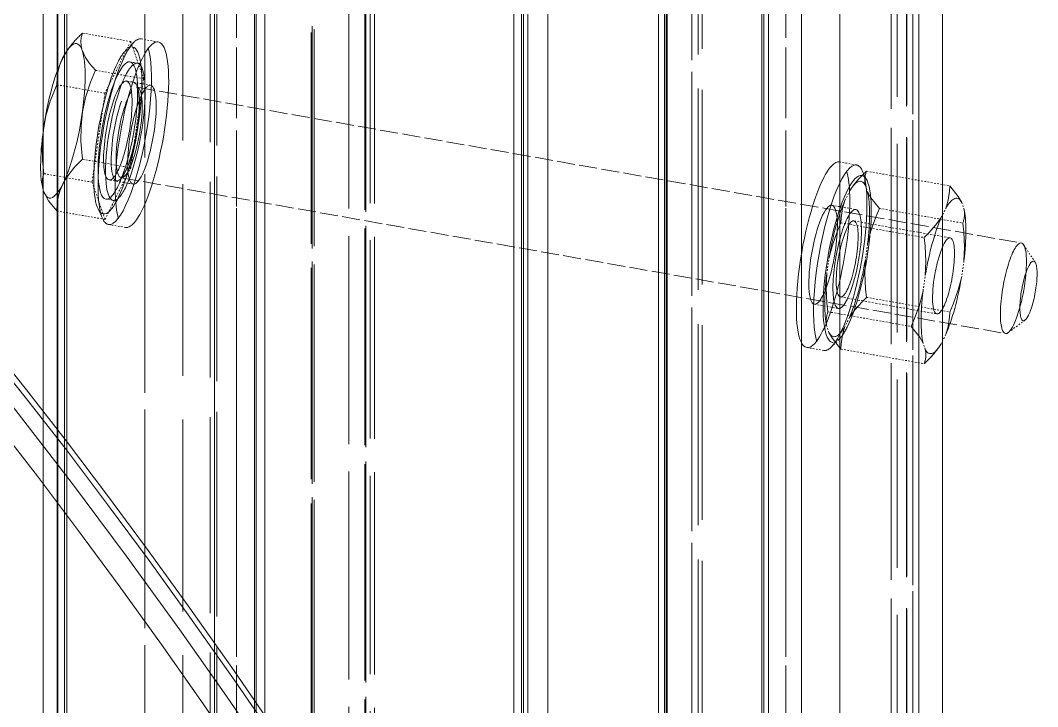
# Model space of a CAD drawing. Header units: millimetres. Extents: x 2913 to 35025, y 2470 to 25178.
# Drawn here: x 14543.2 to 14608, y 12262 to 12305.7 of the extents above; entities that cross this region are included whole.
import ezdxf

# ---------------------------------------------------------------- set-up
doc = ezdxf.new("R2010")
doc.units = ezdxf.units.MM
doc.linetypes.add('DASHED', pattern=[15, 12, -3])

# ---------------------------------------------------------------- blocks, each defined once
blk = doc.blocks.new('A$C637D7238')
at = {"color": 7, "linetype": 'DASHED', "lineweight": 13}
for p, q in [((174.978478575169, 2363.458320239442), (174.978478575169, 1428.691627124208)), ((175.4605037216534, 2363.972159961122), (175.4605037216534, 1429.250327685731)), ((175.5843287948956, 2363.795692065614), (175.5843287948956, 1429.05829582538)), ((175.8660823349346, 2362.997809985536), (175.8660823349346, 1428.192664721864)), ((177.1419841293682, 2362.833015063661), (177.1419841293682, 1428.014136889833)), ((144.9915248398174, 2359.135657885927), (144.9915248398174, 1424.056083300966)), ((146.3509685043682, 2358.888007739442), (146.3509685043682, 1423.794013598817)), ((146.4879542831768, 2358.293830493349), (146.4879542831768, 1423.166419604677)), ((145.8821040634502, 2357.945930102724), (145.8821040634502, 1422.799979785341)), ((145.9171229843487, 2357.846824267763), (145.9171229843487, 1422.695380786317)), ((186.7159968857159, 2355.484305957216), (186.7159968857159, 1420.225745776552)), ((186.9750911239971, 2355.01532707538), (186.9750911239971, 1419.739371875185)), ((186.3138514999737, 2354.290687182802), (186.3138514999737, 1418.990012744325)), ((184.5649653915752, 2353.379737475771), (184.5649653915752, 1418.051826098817)), ((184.6752864364971, 2353.501273730653), (184.6752864364971, 1418.176795581239)), ((184.7410899643291, 2353.231879809755), (184.7410899643291, 1417.899848559755)), ((151.4643031601299, 2350.036231616396), (151.4643031601299, 1414.646293261903)), ((153.8964015488018, 2349.181586841005), (153.8964015488018, 1413.784782031435)), ((155.6230861191143, 2349.075843432802), (155.6230861191143, 1413.678351977724)), ((156.0427409653057, 2348.854743579286), (156.0427409653057, 1413.456336596864)), ((156.0467463974346, 2348.879691699403), (156.0467463974346, 1413.481284716981)), ((155.9050685409893, 2347.983161548036), (155.9050685409893, 1412.582923510927)), ((190.905106687962, 2347.982703784364), (190.905106687962, 1412.582465747255)), ((190.7635432724346, 2347.082282641786), (190.7635432724346, 1411.684333423036)), ((190.7675487045635, 2347.107459643739), (190.7675487045635, 1411.709281543153)), ((191.1872035507549, 2346.884070971864), (191.1872035507549, 1411.487266162294)), ((193.3009273056377, 2346.753150561708), (193.3009273056377, 1411.357032397646)), ((195.7289058212627, 2345.890266040224), (195.7289058212627, 1410.501243213075)), ((162.0691997055401, 2342.595283130067), (162.0691997055401, 1407.265540698427)), ((162.1350032333721, 2342.311011889833), (162.1350032333721, 1406.988822558778)), ((162.245324278294, 2342.439185717958), (162.245324278294, 1407.1137920412)), ((159.1097575668682, 2340.76239738788), (159.1097575668682, 1405.487128833192)), ((158.4484035019268, 2339.985114673036), (158.4484035019268, 1404.737769702333)), ((158.5562068466534, 2339.655067065614), (158.5562068466534, 1404.420081714052)), ((199.3923884872784, 2336.954719165224), (199.3923884872784, 1401.839896777528)), ((199.9902278427471, 2337.393027881044), (199.9902278427471, 1402.256690600771)), ((199.9982387070049, 2337.340385058778), (199.9982387070049, 1402.2065654787)), ((199.0037471298565, 2336.198035815614), (199.0037471298565, 1401.1225811037)), ((200.3938609604229, 2335.849219897646), (200.3938609604229, 1400.792533496278)), ((200.7691127304424, 2332.498389819521), (200.7691127304424, 1397.648612597841)), ((202.2689754013409, 2332.494727710146), (202.2689754013409, 1397.645408252138)), ((164.4700557236065, 2331.092139819521), (164.4700557236065, 1396.342612841981)), ((165.8180552963604, 2330.825721362489), (165.8180552963604, 1396.095878222841)), ((165.4870921615948, 2329.774238208192), (165.4870921615948, 1395.125419238466)), ((166.0928279404034, 2330.171805957216), (166.0928279404034, 1395.492087939638)), ((165.5343562607159, 2329.642860034364), (165.5343562607159, 1395.004340747255)), ((184.1783839706768, 2312.305289843935), (184.1783839706768, 1379.586402514833)), ((184.1783839706768, 2263.049232104677), (184.1783839706768, 1445.393592456239)), ((165.5343562607159, 2241.738731006044), (165.5343562607159, 1422.40058098163)), ((165.4870921615948, 2241.567298510927), (165.4870921615948, 1422.219993213075)), ((166.0928279404034, 2241.048194507021), (166.0928279404034, 1421.673423388856)), ((164.4700557236065, 2239.841071704286), (164.4700557236065, 1420.404960254091)), ((165.8180552963604, 2240.191260913271), (165.8180552963604, 1420.772773364442)), ((200.7691127304424, 2237.981177905458), (200.7691127304424, 1418.457404712099)), ((202.2689754013409, 2237.985755542177), (202.2689754013409, 1418.462211230653)), ((200.3938609604229, 2233.473807910341), (200.3938609604229, 1413.768760302919)), ((199.0037471298565, 2232.998191455263), (199.0037471298565, 1413.276664355653)), ((199.3923884872784, 2231.962730029481), (199.3923884872784, 1412.206641772646)), ((199.9902278427471, 2231.360084155458), (199.9902278427471, 1411.585227588075)), ((199.9982387070049, 2231.432868579286), (199.9982387070049, 1411.660071948427)), ((158.5562068466534, 2228.220283130067), (158.5562068466534, 1408.3589092287)), ((158.4484035019268, 2227.757712939638), (158.4484035019268, 1407.885352710146)), ((159.1097575668682, 2226.664115527528), (159.1097575668682, 1406.767493823427)), ((162.1350032333721, 2224.466163257021), (162.1350032333721, 1404.528113940614)), ((162.245324278294, 2224.282828906435), (162.245324278294, 1404.342033007997)), ((162.0691997055401, 2224.059897998231), (162.0691997055401, 1404.115439990419)), ((195.7289058212627, 2219.286567309755), (195.7289058212627, 1399.290153125185)), ((191.1872035507549, 2217.823096850771), (191.1872035507549, 1397.819816211122)), ((193.3009273056377, 2218.016730883974), (193.3009273056377, 1398.013908007997)), ((190.7635432724346, 2217.530128100771), (190.7635432724346, 1397.525931933778)), ((190.7675487045635, 2217.493049243349), (190.7675487045635, 1397.488624194521)), ((155.9050685409893, 2216.191627124208), (155.9050685409893, 1396.185599902528)), ((190.905106687962, 2216.192542651552), (190.905106687962, 1396.186286548036)), ((153.8964015488018, 2214.396735766786), (153.8964015488018, 1394.393455127138)), ((155.6230861191143, 2214.556037524599), (155.6230861191143, 1394.552070239442)), ((156.0427409653057, 2214.887916186708), (156.0427409653057, 1394.883262256044)), ((156.0467463974346, 2214.85060844745), (156.0467463974346, 1394.845954516786)), ((151.4643031601299, 2213.106071093935), (151.4643031601299, 1393.108741382021)), ((184.5649653915752, 2207.972709277528), (184.5649653915752, 1388.029853442567)), ((184.7410899643291, 2208.202735522646), (184.7410899643291, 1388.256446460146)), ((184.6752864364971, 2207.783423999208), (184.6752864364971, 1387.843543628114)), ((186.3138514999737, 2206.549750903505), (186.3138514999737, 1386.630698779481)), ((186.9750911239971, 2205.410377124208), (186.9750911239971, 1385.513068774599)), ((186.7159968857159, 2204.669715503114), (186.7159968857159, 1384.787742236513)), ((145.9171229843487, 2200.892707446474), (145.9171229843487, 1381.104804614442)), ((145.8821040634502, 2200.732490161317), (145.8821040634502, 1380.948936084169)), ((146.4879542831768, 2200.169440844911), (146.4879542831768, 1380.40236625995)), ((146.3509685043682, 2199.204475024599), (146.3509685043682, 1379.466468432802)), ((144.9915248398174, 2198.800727466005), (144.9915248398174, 1379.075538257021)), ((175.8660823349346, 2192.391578296083), (175.8660823349346, 1372.906943896669)), ((177.1419841293682, 2192.669440844911), (177.1419841293682, 1373.172904590028)), ((174.978478575169, 2191.613380053896), (174.978478575169, 1372.1626201662)), ((175.5843287948956, 2191.041175464052), (175.5843287948956, 1371.615821460146)), ((175.4605037216534, 2190.740882495302), (175.4605037216534, 1371.329261401552))]:
    blk.add_line(p, q, dxfattribs=at)
at = {"color": 7, "linetype": 'DASHED', "lineweight": 13, "ltscale": 0.3748054504394531}
blk.add_line((157.3007899765362, 1568.696815112489), (157.3007899765362, 1343.813544848817), dxfattribs=at)
at = {"color": 7, "linetype": 'DASHED', "lineweight": 13, "ltscale": 0.3748058319091797}
blk.add_line((192.3007136825909, 1568.697272876161), (192.3007136825909, 1343.813773730653), dxfattribs=at)
at = {"color": 7, "linetype": 'DASHED', "lineweight": 13, "ltscale": 0.3285686492919922}
for p, q in [((157.3007899765362, 1532.522498706239), (157.3007899765362, 1335.381309131044)), ((192.3007136825909, 1532.522040942567), (192.3007136825909, 1335.380851367372))]:
    blk.add_line(p, q, dxfattribs=at)
at = {"color": 7, "linetype": 'DASHED', "lineweight": 13, "ltscale": 0.005195824441142524}
for p, q in [((150.5677730087627, 1518.484717944521), (147.4975520614971, 1519.025565722841)), ((151.3876277450909, 1516.111442187685), (148.3174067978252, 1516.652289966005)), ((150.5677730087627, 1510.445701220888), (147.4975520614971, 1510.986548999208))]:
    blk.add_line(p, q, dxfattribs=at)
at = {"color": 7, "linetype": 'DASHED', "lineweight": 13, "ltscale": 0.006130377373360783}
for p, q in [((150.5677730087627, 1518.484717944521), (148.9279490951885, 1515.19225273456)), ((148.9279490951885, 1507.153236010927), (150.5677730087627, 1510.445701220888))]:
    blk.add_line(p, q, dxfattribs=at)
at = {"color": 7, "linetype": 'DASHED', "lineweight": 13, "ltscale": 0.001168273131492492}
blk.add_line((150.2688533310284, 1517.947990039247), (150.7680446152081, 1518.440085986513), dxfattribs=at)
at = {"color": 7, "linetype": 'DASHED', "lineweight": 13, "ltscale": 0.004184826960004457}
for p, q in [((151.3876277450909, 1516.111442187685), (150.5677730087627, 1518.484717944521)), ((148.1080943588604, 1509.526511767763), (148.9279490951885, 1507.153236010927))]:
    blk.add_line(p, q, dxfattribs=at)
at = {"color": 7, "linetype": 'DASHED', "lineweight": 13, "ltscale": 0.001848990621567831}
blk.add_line((152.3228389267315, 1518.45770988788), (151.2302714828838, 1518.650199511903), dxfattribs=at)
at = {"color": 7, "linetype": 'DASHED', "lineweight": 13, "ltscale": 0.0002542918514233081}
blk.add_line((146.5838557724346, 1518.013221362489), (146.6760951523174, 1518.134757617372), dxfattribs=at)
at = {"color": 7, "linetype": 'DASHED', "lineweight": 13, "ltscale": 0.0008114808874187517}
for p, q in [((150.9976130966534, 1517.107078174013), (150.5181056503643, 1517.191535571474)), ((149.4570094589581, 1508.361732104677), (148.977502012669, 1508.446189502138))]:
    blk.add_line(p, q, dxfattribs=at)
at = {"color": 7, "linetype": 'DASHED', "lineweight": 13, "ltscale": 0.002596376391043174}
for p, q in [((151.8371516708721, 1515.700141528505), (150.3029567245831, 1515.970450976747)), ((150.7268458847393, 1509.397193530458), (149.1926509384502, 1509.6675029787)), ((194.1178065780987, 1501.752769091981), (195.6520015243877, 1501.482459643739))]:
    blk.add_line(p, q, dxfattribs=at)
at = {"color": 7, "linetype": 'DASHED', "lineweight": 13, "ltscale": 0.009541252901002521}
for p, q in [((150.5677730087627, 1510.445701220888), (151.3876277450909, 1516.111442187685)), ((148.9279490951885, 1515.19225273456), (148.1080943588604, 1509.526511767763))]:
    blk.add_line(p, q, dxfattribs=at)
at = {"color": 7, "linetype": 'DASHED', "lineweight": 13, "ltscale": 0.005195636598689816}
for p, q in [((148.9279490951885, 1515.19225273456), (145.8578425888409, 1515.73310051288)), ((148.1080943588604, 1509.526511767763), (145.0379878525127, 1510.067359546083)), ((148.9279490951885, 1507.153236010927), (145.8578425888409, 1507.694083789247))]:
    blk.add_line(p, q, dxfattribs=at)
at = {"color": 7, "linetype": 'DASHED', "lineweight": 13, "ltscale": 0.09533031926904542}
for p, q in [((150.9747249130596, 1515.574714282411), (207.3054057602276, 1505.650626757997)), ((149.9591762070049, 1509.809867480653), (206.2898570541729, 1499.885779956239))]:
    blk.add_line(p, q, dxfattribs=at)
at = {"color": 7, "linetype": 'DASHED', "lineweight": 13, "ltscale": 0.001849178463723555}
for p, q in [((195.7140285019268, 1510.813285449403), (196.8067103866924, 1510.62079582538)), ((150.240929747044, 1506.639625171083), (149.1482478622784, 1506.832114795106)), ((193.6321193222393, 1498.995200732606), (194.7248012070049, 1498.802711108583))]:
    blk.add_line(p, q, dxfattribs=at)
at = {"color": 7, "linetype": 'DASHED', "lineweight": 13, "ltscale": 0.00116874438398289}
blk.add_line((197.4703532699932, 1509.63202629413), (197.1692592148174, 1510.265342334169), dxfattribs=at)
at = {"color": 7, "linetype": 'DASHED', "lineweight": 13, "ltscale": 0.008982550977499514}
for p, q in [((197.4413997177471, 1510.226661303896), (202.7491694931377, 1509.291450122255)), ((198.2612544540752, 1507.85338554706), (203.5690242294659, 1506.918174365419)), ((197.4413997177471, 1502.187644580263), (202.7491694931377, 1501.252433398622))]:
    blk.add_line(p, q, dxfattribs=at)
at = {"color": 7, "linetype": 'DASHED', "lineweight": 13, "ltscale": 0.0002074472918715723}
blk.add_line((196.544640684544, 1509.236747363466), (196.6199428085674, 1509.335853198427), dxfattribs=at)
at = {"color": 7, "linetype": 'DASHED', "lineweight": 13, "ltscale": 0.0007276916743874621}
for p, q in [((197.3656398300518, 1509.319373706239), (197.5082332138409, 1508.906699756044)), ((195.0486690048565, 1499.948493579286), (194.9060756210674, 1500.361167529481))]:
    blk.add_line(p, q, dxfattribs=at)
at = {"color": 7, "linetype": 'DASHED', "lineweight": 13, "ltscale": 7.965321738365593e-06}
blk.add_line((144.9993068222393, 1509.018851855653), (145.0006801132549, 1509.014274218935), dxfattribs=at)
at = {"color": 7, "linetype": 'DASHED', "lineweight": 13, "ltscale": 0.001065730156780783}
for p, q in [((196.0646754745831, 1508.367225268739), (196.3496333603252, 1508.939658740419)), ((196.3496333603252, 1500.900642016786), (196.0646754745831, 1500.328208545106))]:
    blk.add_line(p, q, dxfattribs=at)
at = {"color": 7, "linetype": 'DASHED', "lineweight": 13, "ltscale": 0.002596188549675929}
blk.add_line((195.2282268051495, 1508.055717090028), (196.7623073105206, 1507.785407641786), dxfattribs=at)
at = {"color": 7, "linetype": 'DASHED', "lineweight": 13, "ltscale": 0.0007272688322599566}
for p, q in [((203.5021907333721, 1508.238135913271), (203.6446696762432, 1507.825690844911)), ((201.1849910263409, 1498.867484668153), (201.0425120834698, 1499.279929736513))]:
    blk.add_line(p, q, dxfattribs=at)
at = {"color": 7, "linetype": 'DASHED', "lineweight": 13, "ltscale": 0.001168317971939539}
blk.add_line((148.4847194198956, 1507.820655444521), (148.7856990341534, 1507.187568286317), dxfattribs=at)
at = {"color": 7, "linetype": 'DASHED', "lineweight": 13, "ltscale": 0.001065900208875264}
blk.add_line((202.2009974960674, 1507.286216357606), (202.4861842636456, 1507.858649829286), dxfattribs=at)
at = {"color": 7, "linetype": 'DASHED', "lineweight": 13, "ltscale": 0.008982672634127631}
blk.add_line((195.8015758041729, 1506.934196093935), (201.1094600204815, 1505.99921379413), dxfattribs=at)
at = {"color": 7, "linetype": 'DASHED', "lineweight": 13, "ltscale": 0.01038494203991274}
blk.add_line((196.6337901596416, 1507.055732348817), (202.770226622044, 1505.974494555849), dxfattribs=at)
at = {"color": 7, "linetype": 'DASHED', "lineweight": 13, "ltscale": 0.001658956755291329}
for p, q in [((197.5082332138409, 1505.586082080263), (197.3656398300518, 1504.600974658388)), ((194.9060756210674, 1503.681785205263), (195.0486690048565, 1504.666892627138))]:
    blk.add_line(p, q, dxfattribs=at)
at = {"color": 7, "linetype": 'DASHED', "lineweight": 13, "ltscale": 0.002231041765607638}
blk.add_line((208.1830531601299, 1504.425880053896), (207.4455958847393, 1505.543052295106), dxfattribs=at)
at = {"color": 7, "linetype": 'DASHED', "lineweight": 13, "ltscale": 0.001658551901669328}
for p, q in [((203.6446696762432, 1504.504844287294), (203.5021907333721, 1503.519965747255)), ((201.0425120834698, 1502.60077629413), (201.1849910263409, 1503.585654834169))]:
    blk.add_line(p, q, dxfattribs=at)
at = {"color": 7, "linetype": 'DASHED', "lineweight": 13, "ltscale": 0.01038487585158895}
blk.add_line((195.7805186752666, 1502.212134936708), (201.916955137669, 1501.131126025575), dxfattribs=at)
at = {"color": 7, "linetype": 'DASHED', "lineweight": 13, "ltscale": 0.008982860477052188}
blk.add_line((194.9816066269268, 1501.268455127138), (200.2896052841534, 1500.333472827333), dxfattribs=at)
at = {"color": 7, "linetype": 'DASHED', "lineweight": 13, "ltscale": 0.002230634081794208}
blk.add_line((207.5330287460674, 1500.736533740419), (206.4583140854229, 1499.938880542177), dxfattribs=at)
at = {"color": 7, "linetype": 'DASHED', "lineweight": 13, "ltscale": 0.001065558780171118}
blk.add_line((202.4861842636456, 1499.819404223817), (202.2009974960674, 1499.247199633974), dxfattribs=at)
at = {"color": 7, "linetype": 'DASHED', "lineweight": 13, "ltscale": 0.001168408970959309}
blk.add_line((195.6862193588604, 1499.504920581239), (195.1869136337627, 1499.012824633974), dxfattribs=at)
at = {"color": 7, "linetype": 'DASHED', "lineweight": 13, "ltscale": 0.0002073319548056595}
blk.add_line((202.0059901718487, 1498.949882129091), (201.9308024887432, 1498.85077629413), dxfattribs=at)
at = {"color": 7, "linetype": 'DASHED', "lineweight": 13, "ltscale": 0.008982738818918133}
blk.add_line((195.8015758041729, 1498.895179370302), (201.1094600204815, 1497.959968188661), dxfattribs=at)
at = {"color": 7, "linetype": 'DASHED', "lineweight": 13}
for points in [[(87.64792742770805, 1552.466346362489), (91.14501299899712, 1549.642173388856), (94.61840930026665, 1546.788016894716), (97.49350848239555, 1544.369422534364), (100.3398829941143, 1541.921302417177), (104.0831309799541, 1538.615790942567), (107.7776271347393, 1535.253974536317), (111.4246303085674, 1531.834708789247), (114.6615916733135, 1528.714362719911), (117.8555232529034, 1525.555106738466), (121.0547191147198, 1522.308189013856), (124.2134028915752, 1519.020072558778), (128.4387904648174, 1514.488898852724), (132.4814158920635, 1509.998923877138), (136.4430171493877, 1505.435706714052), (140.3172999863018, 1500.79901848163), (143.9354640488018, 1496.294852832216), (146.5367061142315, 1492.94631157245), (149.098351622044, 1489.560233691591), (151.7396480087627, 1485.980521777528), (154.3365413193096, 1482.378379443544), (157.1491557602276, 1478.391028979677), (159.9285823349346, 1474.370948413271)], [(87.64792742770805, 1551.895972827333), (91.14501299899712, 1549.072028735536), (94.61806597751274, 1546.218330005067), (97.49339404147759, 1543.799735644716), (100.3396541122784, 1541.351844409364), (104.0827876572002, 1538.046790698427), (107.7770549301495, 1534.684974292177), (111.4239436630596, 1531.266395190614), (114.6607905868877, 1528.146278003114), (117.8547221664776, 1524.987022021669), (121.0536891464581, 1521.740562060731), (124.2122584823956, 1518.452903369325), (128.4374171738018, 1513.922187426942), (132.5270778183331, 1509.379340747255), (136.5331965927471, 1504.762107470888), (140.3156978134502, 1500.233222583192), (143.9338618759502, 1495.729285815614), (146.5353328232159, 1492.380744555849), (149.0970927719463, 1488.994666674989), (151.7385035995831, 1485.415183642763), (154.335282469212, 1481.813270190614), (157.1474391464581, 1477.826606372255), (159.9265223984112, 1473.806983569521)], [(87.0134669784893, 1551.139289477724), (92.2649318222393, 1546.88185844745), (94.00351824802055, 1545.444480517763), (99.16697802585259, 1541.060477832216), (104.2408305649151, 1536.574164966005), (109.2150050644268, 1531.992408374208), (114.0967113022198, 1527.31269035663), (118.8861781601299, 1522.53844414081), (123.5842067245831, 1517.67401848163), (127.7965480331768, 1513.152686694521), (131.8784266952862, 1508.614188769716), (135.8763057236065, 1504.001533130067), (139.6073085312237, 1499.530097583192), (143.2522517685284, 1494.987937549013), (146.8031245712627, 1490.388785937685), (150.2791530136456, 1485.725318530458), (153.6904078964581, 1481.003028491396), (156.5134364609112, 1476.99530754413), (159.304650450169, 1472.95233879413)], [(99.38842120212212, 1538.901206591981), (104.1964274887432, 1534.611274341005), (107.4718410019268, 1531.590720752138), (110.7068568710674, 1528.52736625995), (113.9338618759502, 1525.390540698427), (117.1203547958721, 1522.212058642763), (120.3131419662823, 1518.944083789247), (123.463585997044, 1515.635139087099), (127.6406795029034, 1511.113807299989), (129.7031337265362, 1508.822013476747), (132.9772883896221, 1505.094443896669), (136.2001735214581, 1501.308509448427), (139.353478575169, 1497.479774096864), (142.0103389267315, 1494.152518847841), (144.6229106430401, 1490.788642505067), (147.2460109238018, 1487.318107226747), (149.8300868515362, 1483.810264209169), (152.526085997044, 1480.063697436708), (155.1900416855206, 1476.283027270692), (158.1526881698956, 1471.9917217287)], [(148.3174067978252, 1516.652289966005), (147.952111387669, 1517.086478808778), (147.6964503769268, 1517.459327319521), (147.4568110947002, 1517.983695605653), (147.4014216904034, 1518.233863452333), (147.3873454574932, 1518.486548999208), (147.4172145370831, 1518.746101001161), (147.4975520614971, 1519.025565722841)], [(146.6760951523174, 1518.134757617372), (146.3861018661846, 1517.705146411317), (146.2001353744854, 1517.351523974794), (146.0579997543682, 1516.993781665224), (145.9530574325909, 1516.613837817567), (145.8855372909893, 1516.200019458192), (145.8578425888409, 1515.73310051288)], [(147.4968654159893, 1514.010535815614), (147.6911860947002, 1514.923545459169), (148.0038386825909, 1515.893317798036), (148.3174067978252, 1516.652289966005)], [(145.0036555771221, 1512.859717944521), (145.1695949081768, 1513.759223559755), (145.4440242294659, 1514.696265796083), (145.8578425888409, 1515.73310051288)], [(150.9747249130596, 1515.574714282411), (150.9509212021221, 1515.582954028505), (150.9461146835674, 1515.586158374208), (150.9525233749737, 1515.579063037294), (150.9804469589581, 1515.533286670106), (151.0557490829815, 1515.292731860536), (151.1130839828838, 1514.783927539247), (151.0976344589581, 1513.914405444521), (150.9486323837627, 1512.688056567567), (150.6682521347393, 1511.420966723817), (150.3736812118877, 1510.540458300966), (150.2432185654034, 1510.249778369325)], [(147.4968654159893, 1514.010535815614), (147.4007350448956, 1513.098899463075), (147.3969584946026, 1512.114020923036), (147.4975520614971, 1510.986548999208)], [(145.0036555771221, 1512.859717944521), (144.9306422714581, 1511.925422290224), (144.9542171005596, 1510.896369555849), (145.0379878525127, 1510.067359546083)], [(147.4975520614971, 1510.986548999208), (146.996300840794, 1510.480720141786), (146.6200191025127, 1510.02020988788), (146.3861018661846, 1509.666129687685), (146.2001353744854, 1509.312507251161), (146.0579997543682, 1508.954764941591), (145.9530574325909, 1508.574821093935), (145.8855372909893, 1508.16100273456), (145.8578425888409, 1507.694083789247)], [(150.2432185654034, 1510.249778369325), (150.0422603134502, 1509.91767082538), (149.9539119247784, 1509.825431445497), (149.9303370956768, 1509.809867480653), (149.9282771591534, 1509.80895195331), (149.9293071274151, 1509.809180835146), (149.9402934555401, 1509.811011889833), (149.9591762070049, 1509.809867480653)], [(202.4861842636456, 1507.858649829286), (202.6465159897198, 1508.377296069521), (202.7346354965557, 1508.963004687685), (202.7491694931377, 1509.291450122255)], [(203.5021907333721, 1508.238135913271), (203.2868129257549, 1508.616706469911), (202.7491694931377, 1509.291450122255)], [(145.0006801132549, 1509.014274218935), (145.1317149643291, 1508.692008593935), (145.3366786484112, 1508.344337085146), (145.8578425888409, 1507.694083789247)], [(197.5082332138409, 1508.906699756044), (197.7236110214581, 1508.528358081239), (198.2612544540752, 1507.85338554706)], [(196.0646754745831, 1508.367225268739), (195.9042293075909, 1507.848350146669), (195.8161098007549, 1507.262641528505), (195.8015758041729, 1506.934196093935)], [(197.5082332138409, 1505.586082080263), (197.7236110214581, 1506.435462573427), (198.0483943466534, 1507.353736499208), (198.2612544540752, 1507.85338554706)], [(195.0486690048565, 1504.666892627138), (195.2640468124737, 1505.516273120302), (195.588830137669, 1506.434547046083), (195.8015758041729, 1506.934196093935)], [(202.2009974960674, 1507.286216357606), (201.8604213241924, 1506.799155810731), (201.3980800155987, 1506.279365161317), (201.1094600204815, 1505.99921379413)], [(203.6446696762432, 1504.504844287294), (203.6798030380596, 1505.386268237489), (203.6303645614971, 1506.370460132021), (203.5690242294659, 1506.918174365419)], [(201.1849910263409, 1503.585654834169), (201.2202388290752, 1504.467078784364), (201.1706859115948, 1505.451270678896), (201.1094600204815, 1505.99921379413)], [(197.3656398300518, 1504.600974658388), (197.3306209091534, 1503.719779590028), (197.3800593857159, 1502.735587695497), (197.4413997177471, 1502.187644580263)], [(194.9060756210674, 1503.681785205263), (194.870942259251, 1502.800590136903), (194.9204951767315, 1501.816398242372), (194.9816066269268, 1501.268455127138)], [(203.5021907333721, 1503.519965747255), (203.2868129257549, 1502.670356372255), (202.9620296005596, 1501.752082446474), (202.7491694931377, 1501.252433398622)], [(196.3496333603252, 1500.900642016786), (196.6903239731182, 1501.387702563661), (197.1527797226299, 1501.907493213075), (197.4413997177471, 1502.187644580263)], [(201.0425120834698, 1502.60077629413), (200.8271342758526, 1501.75116691913), (200.5023509506573, 1500.832892993349), (200.2896052841534, 1500.333472827333)], [(202.4861842636456, 1499.819404223817), (202.6465159897198, 1500.338279345888), (202.7346354965557, 1500.923987964052), (202.7491694931377, 1501.252433398622)], [(196.0646754745831, 1500.328208545106), (195.9042293075909, 1499.809333423036), (195.8161098007549, 1499.223624804872), (195.8015758041729, 1498.895179370302)], [(201.0425120834698, 1499.279929736513), (200.8271342758526, 1499.658500293153), (200.2896052841534, 1500.333472827333)], [(195.0486690048565, 1499.948493579286), (195.2640468124737, 1499.570151904481), (195.8015758041729, 1498.895179370302)]]:
    blk.add_lwpolyline(points, dxfattribs=at)
for centre, radius, start, end in [((152.2408992294659, 1513.817130664247), 7.043989935883198, 132.3235233236238, 142.1929929949157), ((146.4976817612041, 1509.486915210146), 1.569954134499238, 158.3129566056863, 197.5195128582058), ((202.1852046493877, 1505.017539599794), 7.044941025572044, 132.3240321722259, 142.1902609189604), ((198.906586790501, 1509.645301440614), 1.575482306859067, 158.3609250238949, 191.9481821938192), ((200.2700358871807, 1506.555625537294), 4.58831805058376, 142.7039628610264, 148.6966308219951), ((202.103837156712, 1507.4995342287), 1.575482306858112, 338.3609268465137, 11.94818401417491), ((196.4469081405987, 1500.687095263856), 1.575482306822035, 158.3609250238949, 191.9481821938192), ((198.2807094101299, 1501.631003955263), 4.588318050825478, 322.7039612683314, 328.69663264264), ((199.6441585068096, 1498.541328051942), 1.575482306836261, 338.3609268465137, 11.94818401417491), ((196.3654262070049, 1503.169318774599), 7.044941025148179, 312.3240271649557, 322.1902627406374)]:
    blk.add_arc(centre, radius, start, end, dxfattribs=at)
for centre, major_axis, ratio, start_param, end_param in [((146.2480861191143, 1513.435584643739), (-0.8671188354492192, -4.921646118164062), 0.2283205174100355, 5.864775030608707, 9.843169208440807), ((150.1893168930401, 1512.741157153505), (1.041069030761719, 5.909042358398438), 0.2283205174100355, 0.3106254437776892, 2.830977094736195), ((149.7479182724346, 1512.818976977724), (0.9369277954101566, 5.318069458007812), 0.2283205174100355, 2.830977012386825, 6.593810736793175), ((150.1893168930401, 1512.741157153505), (1.041069030761719, 5.909042358398438), 0.2283205174100355, 3.141633175365726, 6.283225828955519), ((151.2818843368877, 1512.548667529481), (1.041069030761719, 5.909042358398438), 0.2283205174100355, 4.052177593214058e-05, 3.141633175365726), ((150.1893168930401, 1512.741157153505), (1.041069030761719, 5.909042358398438), 0.2283205174100355, 4.052177593195417e-05, 0.3106254437776892), ((151.2818843368877, 1512.548667529481), (1.041069030761719, 5.909042358398438), 0.2283205174100355, 3.798786952422876, 6.283225828955518), ((146.2480861191143, 1513.435584643739), (-0.8671188354492192, -4.921646118164062), 0.2283205174100355, 3.55998390126122, 4.869583279217783), ((149.7479182724346, 1512.818976977724), (0.9369277954101566, 5.318069458007812), 0.2283205174100355, 0.3106254296135844, 0.6571942988330812), ((149.7479182724346, 1512.818976977724), (0.9369277954101566, 5.318069458007812), 0.2283205174100355, 0.6571942988330853, 2.830977012386825), ((149.7479182724346, 1512.818976977724), (0.7704162597656253, 4.37255859375), 0.2283205174100355, 4.052177592957123e-05, 3.141633175365722), ((150.2271968368877, 1512.734519580263), (0.7704162597656253, 4.37255859375), 0.2283205174100355, 4.052177592957123e-05, 3.141633175365722), ((149.7479182724346, 1512.818976977724), (0.7704162597656253, 4.37255859375), 0.2283205174100355, 3.798786952422869, 6.283225828955516), ((150.2271968368877, 1512.734519580263), (0.7704162597656253, 4.37255859375), 0.2283205174100355, 3.798786952422879, 6.283225828955516), ((149.7479182724346, 1512.818976977724), (0.555267333984375, 3.151473999023437), 0.2283205174100356, 3.141633175365723, 6.283225828955517), ((150.2271968368877, 1512.734519580263), (0.5511474609375002, 3.128585815429688), 0.2283205174100355, 3.798786952422797, 10.08197225960237), ((150.4669505600323, 1512.692176440614), (0.507774353027344, 2.882537841796875), 0.2283205174100356, 3.798786952422867, 10.08197225960245), ((149.7479182724346, 1512.818976977724), (0.555267333984375, 3.151473999023437), 0.2283205174100356, 4.052177593002179e-05, 0.6571942988330831), ((149.7479182724346, 1512.818976977724), (0.555267333984375, 3.151473999023437), 0.2283205174100356, 0.6571942988330831, 3.141633175365723), ((151.2818843368877, 1512.548667529481), (0.555267333984375, 3.151473999023437), 0.2283205174100356, 0.6571942988330831, 3.141633175365723), ((151.2818843368877, 1512.548667529481), (0.555267333984375, 3.151473999023437), 0.2283205174100356, 3.141633175365723, 6.283225828955516), ((151.2818843368877, 1512.548667529481), (0.555267333984375, 3.151473999023437), 0.2283205174100356, 4.052177593037131e-05, 0.6571942988330831), ((146.2480861191143, 1513.435584643739), (-0.8671188354492192, -4.921646118164062), 0.2283205174100355, 4.869583279217783, 5.864775030608707), ((194.6730739120831, 1504.904243091005), (-1.041069030761719, -5.909042358398438), 0.2283205174100353, 4.052177593211888e-05, 3.141633175365726), ((195.7657557968487, 1504.711753466981), (-1.041069030761719, -5.909042358398438), 0.2283205174100353, 3.141633175365726, 6.283225828955517), ((194.6730739120831, 1504.904243091005), (-1.041069030761719, -5.909042358398438), 0.2283205174100353, 3.141633175365726, 3.798786952422876), ((195.7657557968487, 1504.711753466981), (-1.041069030761719, -5.909042358398438), 0.2283205174100353, 2.830977094736221, 3.141633175365726), ((196.2071544174541, 1504.633933642763), (-0.9369277954101566, -5.318069458007812), 0.2283205174100353, 2.830977183577706, 6.593810764086314), ((195.7657557968487, 1504.711753466981), (-1.041069030761719, -5.909042358398438), 0.2283205174100353, 0.3106254437776692, 2.830977094736221), ((194.6730739120831, 1504.904243091005), (-1.041069030761719, -5.909042358398438), 0.2283205174100353, 3.798786952422876, 6.283225828955518), ((196.2071544174541, 1504.633933642763), (-0.9369277954101566, -5.318069458007812), 0.2283205174100353, 0.6571942988330823, 2.830977183577706), ((196.2071544174541, 1504.633933642763), (-0.8719253540039064, -4.948883056640626), 0.2283205174100356, 2.851631114837821, 3.559998013486101), ((149.7479182724346, 1512.818976977724), (0.7704162597656253, 4.37255859375), 0.2283205174100355, 3.141633175365722, 3.798786952422869), ((150.2271968368877, 1512.734519580263), (0.7704162597656253, 4.37255859375), 0.2283205174100355, 3.141633175365722, 3.798786952422879), ((196.2071544174541, 1504.633933642763), (-0.8719253540039064, -4.948883056640626), 0.2283205174100356, 3.559998013486101, 3.698745238811337), ((196.2071544174541, 1504.633933642763), (-0.8719253540039064, -4.948883056640626), 0.2283205174100356, 1.804433563641224, 2.651547687614735), ((202.3435908798565, 1503.55292473163), (-0.8719253540039064, -4.948883056640626), 0.2283205174100356, 2.851631114837819, 3.698745238811337), ((194.6730739120831, 1504.904243091005), (-0.555267333984375, -3.151473999023437), 0.2283205174100354, 3.141633175365719, 6.283225828955512), ((194.6730739120831, 1504.904243091005), (-0.555267333984375, -3.151473999023437), 0.2283205174100354, 0.657194298833083, 3.141633175365719), ((196.2071544174541, 1504.633933642763), (-0.8719253540039064, -4.948883056640626), 0.2283205174100356, 3.898828666034419, 4.745942790007939), ((151.2818843368877, 1512.548667529481), (1.041069030761719, 5.909042358398438), 0.2283205174100355, 3.141633175365726, 3.798786952422876), ((196.2071544174541, 1504.633933642763), (-0.555267333984375, -3.151473999023437), 0.2283205174100354, 3.141633175365719, 6.283225828955517), ((196.2071544174541, 1504.633933642763), (-0.555267333984375, -3.151473999023437), 0.2283205174100354, 0.657194298833083, 3.141633175365719), ((202.3435908798565, 1503.55292473163), (-0.8719253540039064, -4.948883056640626), 0.2283205174100356, 1.804433563641227, 2.651547687614733), ((150.1893168930401, 1512.741157153505), (1.041069030761719, 5.909042358398438), 0.2283205174100355, 2.830977094736195, 3.141633175365726), ((196.2071544174541, 1504.633933642763), (-0.4266357421875002, -2.421798706054688), 0.2283205174100355, 3.141633175365722, 6.283225828955506), ((196.2071544174541, 1504.633933642763), (-0.4266357421875002, -2.421798706054688), 0.2283205174100355, 0.6571942988330829, 3.141633175365722), ((202.3435908798565, 1503.55292473163), (-0.8719253540039064, -4.948883056640626), 0.2283205174100356, 3.898828666034416, 4.745942790007938), ((202.3435908798565, 1503.55292473163), (-0.4266357421875002, -2.421798706054688), 0.2283205174100355, 3.141633175365722, 6.283225828955511), ((202.3435908798565, 1503.55292473163), (-0.4266357421875002, -2.421798706054688), 0.2283205174100355, 0.6571942988330829, 3.141633175365722), ((206.7976314072002, 1502.7680889162), (-0.507774353027344, -2.882537841796875), 0.2283205174100356, 3.14163317536572, 6.283225828955518), ((206.7976314072002, 1502.7680889162), (-0.507774353027344, -2.882537841796875), 0.2283205174100356, 0.236726486166855, 2.904860757349699), ((206.7976314072002, 1502.7680889162), (-0.507774353027344, -2.882537841796875), 0.2283205174100356, 2.904860757349699, 3.14163317536572), ((196.2071544174541, 1504.633933642763), (-0.8719253540039064, -4.948883056640626), 0.2283205174100356, 0.7572360124446263, 1.604350136418146), ((207.7564174179424, 1502.599174121278), (-0.3342819213867189, -1.897659301757813), 0.2283205174100355, 2.904860773398654, 6.519911928969094), ((207.7564174179424, 1502.599174121278), (-0.3342819213867189, -1.897659301757813), 0.2283205174100355, 0.6571942988329953, 2.904860773398654), ((196.2071544174541, 1504.633933642763), (-0.8719253540039064, -4.948883056640626), 0.2283205174100356, 4.946026217231019, 5.793140341204532), ((202.3435908798565, 1503.55292473163), (-0.8719253540039064, -4.948883056640626), 0.2283205174100356, 0.7572360124446263, 1.604350136418146), ((194.6730739120831, 1504.904243091005), (-0.555267333984375, -3.151473999023437), 0.2283205174100354, 4.052177592635182e-05, 0.657194298833083), ((196.2071544174541, 1504.633933642763), (-0.4266357421875002, -2.421798706054688), 0.2283205174100355, 4.052177592861142e-05, 0.6571942988330829), ((202.3435908798565, 1503.55292473163), (-0.8719253540039064, -4.948883056640626), 0.2283205174100356, 4.946026217231017, 5.793140341204528), ((196.2071544174541, 1504.633933642763), (-0.555267333984375, -3.151473999023437), 0.2283205174100354, 4.052177592999739e-05, 0.657194298833083), ((202.3435908798565, 1503.55292473163), (-0.4266357421875002, -2.421798706054688), 0.2283205174100355, 4.052177593381039e-05, 0.6571942988330762), ((207.7564174179424, 1502.599174121278), (-0.3342819213867189, -1.897659301757813), 0.2283205174100355, 0.2367266217895803, 0.6571942988330659), ((196.2071544174541, 1504.633933642763), (-0.8719253540039064, -4.948883056640626), 0.2283205174100356, 5.993223768427606, 6.840337892401129), ((196.2071544174541, 1504.633933642763), (-0.9369277954101566, -5.318069458007812), 0.2283205174100353, 0.3106254569067263, 0.6571942988330823), ((206.7976314072002, 1502.7680889162), (-0.507774353027344, -2.882537841796875), 0.2283205174100356, 4.052177593248708e-05, 0.236726486166855), ((195.7657557968487, 1504.711753466981), (-1.041069030761719, -5.909042358398438), 0.2283205174100353, 4.052177593211888e-05, 0.3106254437776692), ((202.3435908798565, 1503.55292473163), (-0.8719253540039064, -4.948883056640626), 0.2283205174100356, 5.993223768427608, 6.701590667075894), ((202.3435908798565, 1503.55292473163), (-0.8719253540039064, -4.948883056640626), 0.2283205174100356, 0.4184053598963083, 0.5571525852215468)]:
    blk.add_ellipse(centre, major_axis=major_axis, ratio=ratio, start_param=start_param, end_param=end_param, dxfattribs=at)
blk = doc.blocks.new('CT1')
at = {"color": 7}
blk.add_blockref('A$C637D7238', (873182.6095526135, 212768.3521590075), dxfattribs=at)
blk = doc.blocks.new('1')
at = {"lineweight": 5}
blk.add_blockref('CT1', (-858782.9549533061, -201982.4714246165), dxfattribs=at)

msp = doc.modelspace()

# ---------------------------------------------------------------- block references
msp.add_blockref('1', (0, 0))

doc.saveas('drawing.dxf')
